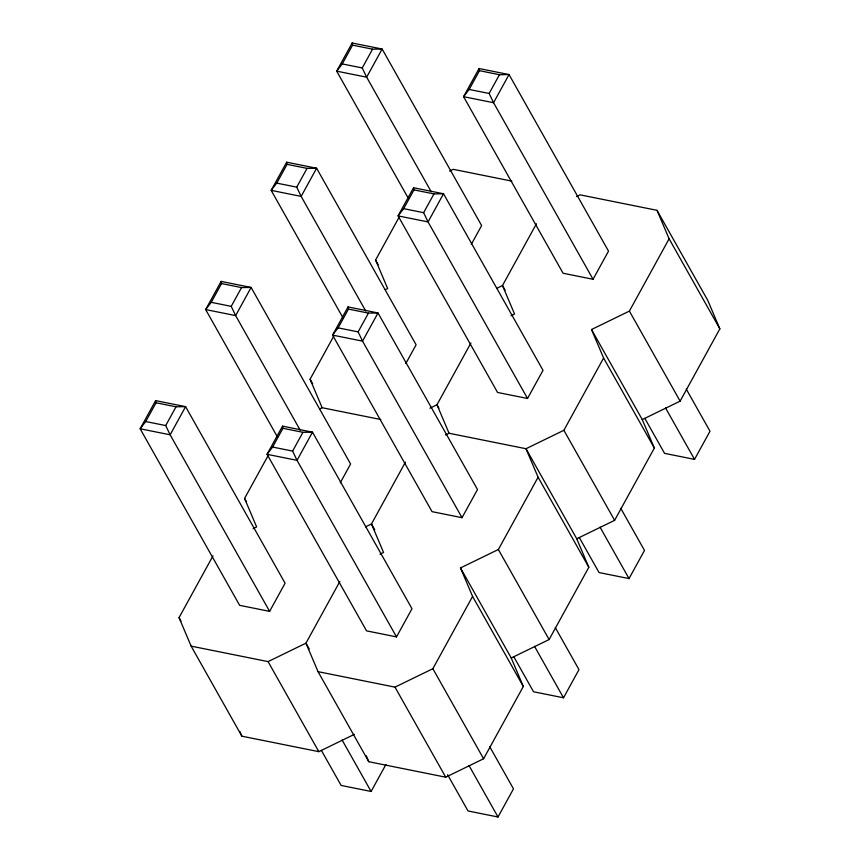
<?xml version="1.0" encoding="UTF-8"?>
<svg xmlns="http://www.w3.org/2000/svg" width="860" height="860" viewBox="0 0 860 860"><rect width="100%" height="100%" fill="white"/><g stroke="black" fill="none" stroke-linecap="round" stroke-linejoin="round"><path stroke-width="1.29" d="M155.628 400.62L140.148 428.774L239.639 605.332L269.61 611.363L285.09 583.209L185.599 406.64L155.628 400.62L156.047 402.77L145.727 421.54L140.148 428.774L170.129 434.805L269.61 611.363M340.281 482.772L350.6 464.002L251.109 287.444L221.138 281.413L205.658 309.568L277.479 437.02M405.791 363.565L416.111 344.796L316.62 168.237L286.649 162.207L271.169 190.361L342.989 317.813M471.301 244.369L481.621 225.589L382.13 49.031L352.159 43L336.679 71.154L408.5 198.606M300.204 430.193L235.64 315.598L205.658 309.568L211.237 302.333L221.557 283.563L221.138 281.413M365.715 310.987L301.15 196.392L271.169 190.361L276.748 183.126L287.068 164.357L286.649 162.207M431.225 191.78L366.661 77.185L336.679 71.154L342.258 63.93L352.579 45.15L352.159 43M165.711 425.56L176.031 406.791L185.599 406.64L170.129 434.805L165.711 425.56L145.727 421.54M231.222 306.353L241.542 287.584L251.109 287.444L235.64 315.598L231.222 306.353L211.237 302.333M296.732 187.147L307.052 168.377L316.62 168.237L301.15 196.392L296.732 187.147L276.748 183.126M362.243 67.951L372.563 49.17L382.13 49.031L366.661 77.185L362.243 67.951L342.258 63.93M282.531 426.141L267.051 454.306L366.543 630.864L396.514 636.894L411.994 608.74L312.502 432.171L282.531 426.141L282.951 428.301L272.631 447.071L267.051 454.306L297.033 460.337L396.514 636.894M348.042 306.934L332.562 335.099L432.053 511.657L462.024 517.688L477.504 489.533L378.013 312.965L348.042 306.934L348.461 309.095L338.141 327.864L332.562 335.099L362.544 341.13L462.024 517.688M413.552 187.738L398.072 215.892L497.564 392.45L527.535 398.481L543.015 370.327L443.523 193.769L413.552 187.738L413.972 189.888L403.652 208.657L398.072 215.892L428.054 221.923L527.535 398.481M479.063 68.531L463.583 96.685L563.074 273.243L593.045 279.274L608.525 251.12L509.034 74.562L479.063 68.531L479.482 70.681L469.162 89.451L463.583 96.685L493.565 102.716L593.045 279.274M354.331 734.375L318.823 751.662L241.875 736.192L191.135 646.139L179.052 617.641L213 555.861M253.098 528.653L256.646 526.933L244.562 498.435L268.266 455.305M380.84 419.529L322.156 407.726L310.073 379.238L333.777 336.099M385.301 289.669L387.666 288.519L375.583 260.032L399.287 216.892M292.615 451.091L302.935 432.311L312.502 432.171L297.033 460.337L292.615 451.091L272.631 447.071M358.125 331.885L368.445 313.115L378.013 312.965L362.544 341.13L358.125 331.885L338.141 327.864M423.636 212.678L433.956 193.908L443.523 193.769L428.054 221.923L423.636 212.678L403.652 208.657M489.146 93.471L499.466 74.702L509.034 74.562L493.565 102.716L489.146 93.471L469.162 89.451M339.904 581.392L305.956 643.172L268.073 661.609L191.135 646.139M405.415 462.185L371.466 523.966L365.543 526.847M470.925 342.979L436.977 404.759L429.871 408.221M536.436 223.772L502.487 285.552L496.564 288.433M309.245 649.02L305.956 643.172L318.039 671.66L394.987 687.14L432.86 668.704L472.581 596.432L460.498 567.933L498.37 549.497L538.091 477.225L525.997 448.726L449.06 433.257L445.512 434.977M460.498 567.933L511.238 657.986L549.11 639.55L588.831 567.278L576.748 538.779L525.997 448.726L563.88 430.29L603.602 358.018L591.508 329.531L629.391 311.083L669.112 238.811L657.018 210.324L580.081 194.844L576.533 196.575M321.35 750.361L341.119 785.438L371.101 791.469L385.925 764.486M318.039 671.66L368.779 761.713L445.727 777.193L483.599 758.757L523.321 686.484L511.238 657.986M576.748 538.779L614.62 520.343L654.342 448.071L642.259 419.583L591.508 329.531M642.259 419.583L680.131 401.136L719.852 328.864L707.769 300.377L657.018 210.324M447.598 774.709L468.023 810.969L498.004 817L513.474 788.846L489.748 746.738M513.764 656.674L533.533 691.762L563.515 697.793L578.984 669.639L555.259 627.531M579.274 537.479L599.044 572.556L629.025 578.587L644.495 550.432L620.769 508.325M644.785 418.272L664.554 453.36L694.536 459.38L710.005 431.225L686.28 389.129M449.629 171.043L453.177 169.312L511.861 181.116M319.791 408.876L322.156 407.726M511.023 315.781L514.57 314.05L502.487 285.552L505.121 290.239M380.002 554.184L383.549 552.453L371.466 523.966L374.756 529.814M352.579 45.15L372.563 49.17M479.482 70.681L499.466 74.702M287.068 164.357L307.052 168.377M413.972 189.888L433.956 193.908M221.557 283.563L241.542 287.584M348.461 309.095L368.445 313.115M156.047 402.77L176.031 406.791M282.951 428.301L302.935 432.311M669.112 238.811L719.852 328.864M629.391 311.083L680.131 401.136M665.533 407.93L694.536 459.38M603.602 358.018L654.342 448.071M563.88 430.29L614.62 520.343M600.022 527.126L629.025 578.587M538.091 477.225L588.831 567.278M375.583 260.032L378.217 264.708M438.955 408.274L436.977 404.759L449.06 433.257M498.37 549.497L549.11 639.55M534.522 646.333L563.515 697.793M472.581 596.432L523.321 686.484M310.073 379.238L312.707 383.915M432.86 668.704L483.599 758.757M469.012 765.54L498.004 817M394.987 687.14L445.727 777.193M244.562 498.435L246.54 501.95M342.097 740.008L371.101 791.469M268.073 661.609L318.823 751.662M179.052 617.641L181.03 621.157M366.263 755.779L368.779 761.713M239.865 731.441L241.875 736.192"/></g></svg>
